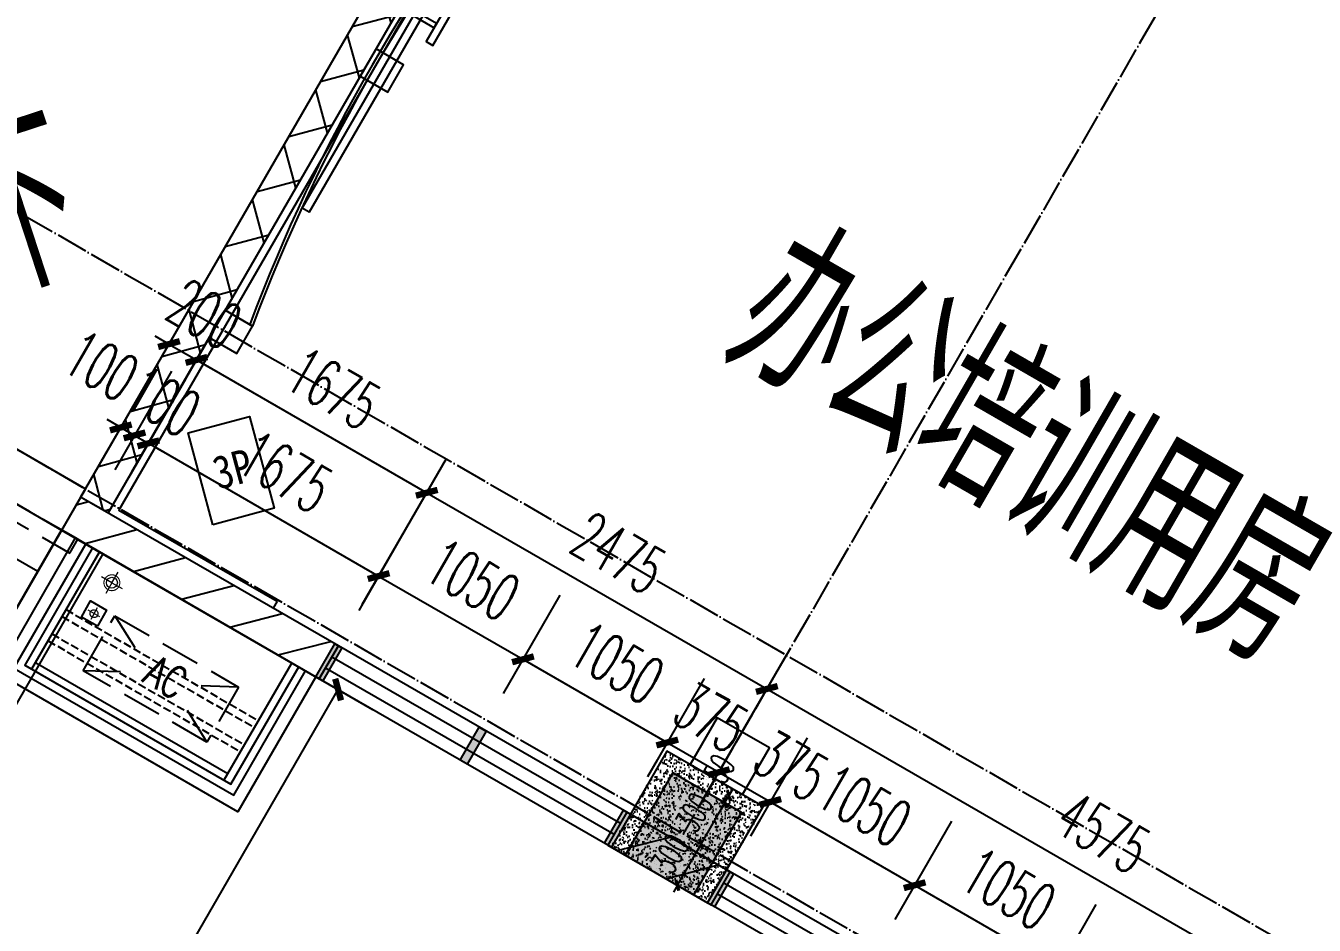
# Model space of a CAD drawing. Header units: millimetres. Extents: x 216654360 to 218309126, y 218099985 to 219647706.
# Drawn here: x 217930812 to 217938932, y 218939301 to 218944972 of the extents above; entities that cross this region are included whole.
import ezdxf

# ---------------------------------------------------------------- set-up
doc = ezdxf.new("R2010")
doc.units = ezdxf.units.MM
doc.header["$LTSCALE"] = 1000
for name, pattern in [('02-博雅楼平面图（V8）$0$DASH', [0.35, 0.25, -0.1]), ('DASH', [0.35, 0.25, -0.1]), ('DOTE', [2.4200000000000004, 2, -0.2, 0.02, -0.2])]:
    doc.linetypes.add(name, pattern=pattern)
doc.layers.add('02-博雅楼平面图（V8）$0$A-FLOR-OVHD', color=173, linetype='02-博雅楼平面图（V8）$0$DASH', lineweight=9)
doc.layers.add('p-排水管', color=20, linetype='Continuous', lineweight=5)
for name, color, linetype in [('A-ANNO-DIMS', 3, 'Continuous'), ('A-ANNO-DOTE', 1, 'DOTE'), ('A-ANNO-IDEN', 3, 'Continuous'), ('A-ANNO-TXT', 7, 'Continuous'), ('A-COLU', 2, 'Continuous'), ('A-COLU-CONC', 2, 'Continuous'), ('A-FLOR', 91, 'Continuous'), ('A-FLOR-SPCL', 245, 'Continuous'), ('A-FLOR-STRS', 51, 'Continuous'), ('A-FURN', 45, 'Continuous'), ('A-WALL', 2, 'Continuous'), ('A-WALL-PATT', 252, 'Continuous'), ('A-WIND', 161, 'Continuous'), ('F-辅助线', 192, 'Continuous'), ('KTIAO', 21, 'Continuous'), ('PUB_HATCH', 8, 'Continuous'), ('WINDOW', 4, 'Continuous'), ('现状植物', 3, 'Continuous'), ('看线', 142, 'Continuous'), ('空调', 30, 'Continuous')]:
    doc.layers.add(name, color=color, linetype=linetype)
doc.styles.add('_TCH_DIM_T3', font='SIMPLEX.shx', dxfattribs={"width": 0.5647058823529413, "bigfont": 'GBCBIG.shx'})
doc.styles.add('A_DIM', font='SIMPLEX', dxfattribs={"width": 0.7, "bigfont": 'HZ'})
doc.styles.add('A_TIT', font='STFANGSO.TTF', dxfattribs={"width": 0.85})
doc.styles.add('HZTXT', font='TXT', dxfattribs={"bigfont": 'HZTXT'})
doc.dimstyles.new('_TCH_ARCH&&100', dxfattribs={"dimtxt": 297.5, "dimasz": 100, "dimexe": 250, "dimexo": 300, "dimgap": 126.25, "dimtad": 1, "dimdec": 0, "dimzin": 0, "dimdsep": 46, "dimtxsty": '_TCH_DIM_T3', "dimblk": 'ARCHTICK', "dimcen": 0.09, "dimclrt": 7, "dimazin": 2, "dimtfac": 1, "dimtdec": 0, "dimtix": 1, "dimtmove": 2, "dimatfit": 3, "dimfxl": 100, "dimtolj": 1, "dimtzin": 0, "dimarcsym": 0})
doc.dimstyles.new('_TCH_ARCH&&50', dxfattribs={"dimtxt": 157.5, "dimasz": 50, "dimexe": 125, "dimexo": 150, "dimgap": 58.75, "dimtad": 1, "dimdec": 0, "dimzin": 0, "dimdsep": 46, "dimtxsty": '_TCH_DIM_T3', "dimblk": 'ARCHTICK', "dimcen": 0.09, "dimclrt": 7, "dimazin": 2, "dimtfac": 1, "dimtdec": 0, "dimtix": 1, "dimtmove": 2, "dimatfit": 3, "dimfxl": 1, "dimtolj": 1, "dimtzin": 0, "dimarcsym": 0})
pattern_1 = [(45, (0, 179.51135), (-176.776766007315, 176.776766007315), [])]

# ---------------------------------------------------------------- blocks, each defined once
blk = doc.blocks.new('A$C5EDE6A0B')
at = {"layer": 'A-FURN', "color": 251}
for points in [[(0, -400.0000000036089), (0, 0), (400, 0), (399.9999999990687, -400.0000000037398)], [(399.9999999990687, -400.0000000038563), (399.9999999990687, -2.328306436538696e-10), (799.9999999990687, -2.473825588822365e-10), (799.9999999990687, -400.0000000039727)], [(799.9999999990687, -400.0000000039727), (799.9999999990396, -4.656612873077393e-10), (1199.99999999904, -4.802132025361061e-10), (1199.999999999069, -400.0000000042055)], [(1199.999999999069, -400.0000000043219), (1199.999999999069, -6.984919309616089e-10), (1599.999999999069, -7.130438461899757e-10), (1599.99999999904, -400.0000000044092)], [(1599.99999999904, -400.0000000045402), (1599.99999999904, -9.313225746154785e-10), (1999.99999999904, -9.458744898438454e-10), (1999.999999999069, -400.0000000046712)], [(1999.999999999069, -400.0000000046712), (1999.99999999904, -1.178705133497715e-09), (2399.999999999069, -1.178705133497715e-09), (2399.999999998137, -400.000000004904)], [(2399.999999998108, -400.0000000050059), (2399.999999998108, -1.396983861923218e-09), (2799.999999998137, -1.411535777151585e-09), (2799.999999998137, -400.0000000051223)], [(2799.999999998137, -400.0000000052532), (2799.999999998137, -1.644366420805454e-09), (3199.999999998137, -1.658918336033821e-09), (3199.999999998137, -400.0000000053551)], [(3199.999999998137, -400.0000000053551), (3199.999999998108, -1.862645149230957e-09), (3599.999999998137, -1.877197064459324e-09), (3599.999999997206, -400.0000000056025)], [(3599.999999997206, -400.0000000057189), (3599.999999997206, -2.110027708113194e-09), (3999.999999997206, -2.110027708113194e-09), (3999.999999997206, -400.0000000058353)], [(3999.999999997206, -400.0000000058353), (3999.999999997177, -2.342858351767063e-09), (4399.999999997206, -2.342858351767063e-09), (4399.999999997206, -400.0000000060681)], [(4399.999999997206, -400.0000000061846), (4399.999999997206, -2.561137080192566e-09), (4799.999999997206, -2.575688995420933e-09), (4799.999999997206, -400.0000000062864)]]:
    blk.add_lwpolyline(points, close=True, dxfattribs=at)
blk = doc.blocks.new('erhyu')
at = {"layer": 'PUB_HATCH'}
h = blk.add_hatch(dxfattribs=at)
h.set_pattern_fill('多孔材料', color=256, scale=100, style=0)
h.set_pattern_definition([(45, (200, 0), (-200.0002033111466, 200.0002033111467), []), (135, (200, 0), (-200.0002033111467, -200.0002033111466), [])])
h.paths.add_polyline_path([(4937796.550412927, -191755.9127568345), (4937596.550412921, -191555.9127568832), (4937596.550412932, -198596.0313949609), (4937796.550412932, -198596.0313949609)])
at = {"layer": 'A-FURN', "color": 251}
blk.add_line((4937795.942921146, -197120.0489974519), (4937995.942917927, -197120.0885127245), dxfattribs=at)
for points in [[(4938096.654191745, -193520.1083406116), (4938046.65419278, -193520.0984618606), (4938046.357827862, -195020.0984326726), (4938096.357826768, -195020.1083114534)], [(4937895.903405503, -194320.0489934004), (4937945.903405503, -194320.0489934004), (4937945.903405503, -196320.0489934004), (4937895.903405503, -196320.0489934004)], [(4938046.377585604, -194920.0984346244), (4938046.383512818, -194890.0984352696), (4937796.383517371, -194890.0490411859), (4937796.377590126, -194920.0490404817)], [(4937796.318770506, -195217.7543741374), (4937796.279255205, -195417.7543700847), (4937996.279251332, -195417.7938853875), (4937996.318766632, -195217.7938894103)], [(4937795.942921146, -197120.0489974519), (4937795.903405844, -197320.0489933998), (4937995.90340197, -197320.0885087015), (4937995.942917272, -197120.0885127247)], [(4938404.765554539, -198330.9245249795), (4937980.501485826, -197906.6604562671), (4938263.344198301, -197623.817743793), (4938687.608267014, -198048.0818125055)]]:
    blk.add_lwpolyline(points, close=True, dxfattribs=at)
for radius, start, end in [(10897.37174121828, 170.4811375720541, 189.4962217498478), (10877.37174121828, 170.463492991211, 189.5138664403531)]:
    blk.add_arc((4948723.703251525, -195322.2080362383), radius, start, end, dxfattribs=at)
at = {"layer": 'A-WALL'}
for p, q in [((4937596.550412921, -191555.9127568832), (4937596.550412932, -198596.0313949609)), ((4937796.550412927, -191755.9127568345), (4937796.550412932, -198596.0313949609)), ((4937796.550412932, -198596.0313949609), (4937596.550412932, -198596.0313949609))]:
    blk.add_line(p, q, dxfattribs=at)
at = {"layer": 'A-WALL', "color": 6}
blk.add_line((4938996.542612281, -198546.0313949609), (4938996.542612281, -198596.0313949609), dxfattribs=at)
blk.add_lwpolyline([(4937871.550412737, -191805.9127570521), (4937846.550412934, -191805.9127570512), (4937846.550412935, -198546.0313949606), (4938996.542612281, -198546.0313949609)], dxfattribs=at)
at = {"linetype": 'Continuous', "rotation": 180}
for p in [(4945596.550412833, -191485.9127568838), (4945996.550412833, -191485.9127568838)]:
    blk.add_blockref('A$C5EDE6A0B', p, dxfattribs=at)
at = {"layer": 'A-ANNO-TXT', "linetype": 'Continuous', "style": 'A_DIM', "width": 0.7}
blk.add_text('办公培训用房', height=1000, dxfattribs=at).set_placement((4940626.177075195, -195830.9127529929))
at = {"layer": 'A-ANNO-TXT', "style": 'A_TIT', "width": 0.85}
blk.add_text('3P', height=209.3023255813954, rotation=45, dxfattribs=at).set_placement((4938326.265142797, -198122.9391004024))
blk = doc.blocks.new('A$C112dd22f')
for p, q in [((-55292.17277889885, 7074.516095905579), (-52193.04886773787, 7001.349256337053)), ((-55299.25346938614, 6774.599667842078), (-52200.12955821492, 6701.432828273348)), ((-55306.33415986039, 6474.683239778693), (-52207.21024869382, 6401.516400210079)), ((-55313.41485033836, 6174.766811715104), (-52214.29093917552, 6101.599972146636)), ((-55320.49554082379, 5874.850383651632), (-52221.37162965257, 5801.683544083251)), ((-55327.57623130362, 5574.933955588276), (-52228.45232013147, 5501.767116019706))]:
    blk.add_line(p, q)
for points in [[(-55335.45387396403, 5241.261066253777), (-55635.37030202989, 5248.341756732974), (-55568.48690537177, 8081.318213232429), (-55268.57047730591, 8074.23752275329)], [(-55292.17277890071, 7074.516095908082), (-52193.04886773415, 7001.349256354457), (-52236.32996279933, 5168.094226700472), (-55335.45387396403, 5241.261066253719)], [(-51936.40102256555, 5161.013240821034), (-52236.31745062675, 5168.093931300187), (-52199.65681200661, 6701.302995625752), (-51899.74038394075, 6694.222305146526)]]:
    blk.add_lwpolyline(points, close=True)
at = {"layer": 'A-ANNO-IDEN', "linetype": 'Continuous'}
blk.add_lwpolyline([(-53650.50697528664, 7801.847023026363, 0, 0, 0), (-53737.59202460665, 6003.957358705084, 0, 240.0000000000001, 0), (-53694.04943981274, 6902.903432343244, 0, 0, 0)], format="xyseb", dxfattribs=at)
at = {"layer": 'A-ANNO-TXT', "color": 7, "linetype": 'Continuous', "style": 'A_DIM', "width": 0.7}
blk.add_text('下', height=1050, rotation=46.77152977804486, dxfattribs=at).set_placement((-53252.73716764794, 7756.900795034533))
blk = doc.blocks.new('A$Cbd128c3d')
at = {"layer": 'A-COLU'}
h = blk.add_hatch(color=256, dxfattribs=at)
h.dxf.hatch_style = 1
h.paths.add_polyline_path([(3599.999999999942, -240), (4099.999999999942, -240), (4099.999999999942, -840), (3599.999999999942, -840)])
blk.add_lwpolyline([(3599.999999999942, -240), (4099.999999999942, -240), (4099.999999999942, -840), (3599.999999999942, -840)], close=True, dxfattribs=at)
blk = doc.blocks.new('124sty')
at = {"layer": 'A-COLU-CONC'}
h = blk.add_hatch(dxfattribs=at)
h.set_pattern_fill('混凝土', scale=10, angle=270)
h.set_pattern_definition([(320, (0, 0), (-6.275213498259524, -71.72601826007535), [7.5, -82.5]), (265, (0, 0), (75.21921337000119, 13.87513336129999), [6, -66]), (10.45139999999996, (-0.5229340000000011, -5.977168000000001), (68.94395420609534, -57.85093817140217), [6.374019000000001, -70.1142112]), (316.1842, (20, -3.673940397442059e-15), (-16.55190143290183, -106.7241048625644), [11.25, -123.75]), (6.635599999999986, (18.6206693, -8.893674500000003), (97.41178709004416, -93.46627055487035), [9.561028799999997, -105.1713]), (261.1842, (20, -3.673940397442059e-15), (97.41186009253245, -93.46619451336274), [9, -99]), (291, (15, -10), (-40.2618890665339, -59.69070521184616), [7.5, -82.5]), (236, (15, -10), (72.5150045046853, -24.33153319215819), [6, -66]), (341.4514, (11.6448394, -14.9742233), (32.25304967099522, -84.02226285814899), [6.374019000000001, -70.1142112]), (307.5, (0, 0), (33.28938538313115, -1.215985531729073), [0, -65.19999999999999, 0, -67, 0, -66.25]), (277.5, (0, 0), (39.44117118823602, -26.30695374421487), [0, -38.2, 0, -63.7, 0, -25.25]), (237.5, (4.096443543147897e-15, 22.3), (-2.255487173437985, -53.3822436172409), [0, -25, 0, -78, 0, -103.5]), (227.5, (5.933413741868926e-15, 32.3), (10.01049823323176, -58.31861693423862), [0, -32.49999999999999, 0, -51.79999999999999, 0, -73.49999999999999])])
h.paths.add_polyline_path([(6511336.331908299, 87627.17725494933), (6512036.335814555, 87627.17725494933), (6512036.337767684, 86927.17725491381), (6511336.333861427, 86927.17725491381)])
at = {"layer": 'A-COLU-CONC', "color": 7}
for points in [[(6511336.331908299, 87627.17725494933), (6512036.335814555, 87627.17725494933), (6512036.337767684, 86927.17725491381), (6511336.333861427, 86927.17725491381)], [(6511436.333861427, 87627.17725494933), (6511936.333861427, 87627.17725494933), (6511936.333861427, 87027.17725494933), (6511436.333861427, 87027.17725494933)], [(6511436.333861427, 87627.17725494933), (6511936.337767684, 87627.17725494933), (6511936.337767684, 87027.17725491381), (6511436.333861427, 87027.17725491381)]]:
    blk.add_lwpolyline(points, close=True, dxfattribs=at)
blk.add_blockref('A$Cbd128c3d', (6507836.337767684, 87867.17725491441))
blk = doc.blocks.new('2929sk')
at = {"layer": 'A-ANNO-DOTE', "ltscale": 0.1}
for p, q in [((-16719.25256192591, -79972.76195832115), (-76058.12968132086, -79972.76195832127)), ((-32908.41759934928, -98506.28522877552), (-32908.41759934928, -79972.76195832115)), ((-16719.25256192591, -81272.76195832115), (-77371.81503087282, -81272.76195832127))]:
    blk.add_line(p, q, dxfattribs=at)
at = {"layer": 'A-COLU-CONC', "color": 7, "xscale": -1, "rotation": 359.9999557338585}
blk.add_blockref('124sty', (6478777.852698295, -167304.9706177683), dxfattribs=at)
blk = doc.blocks.new('$WINLIB2D$00000001')
at = {"color": 0}
for points in [[(-0.4999999999999964, 0.5000000000000142), (-0.4999999999999964, -0.4999999999999858)], [(-0.4999999999999964, 0.5000000000000142), (0.5000000000000036, 0.5000000000000142)], [(0.5000000000000036, -0.4999999999999858), (0.5000000000000036, 0.5000000000000142)], [(0.5000000000000036, 0.1666666666666714), (-0.4999999999999964, 0.1666666666666714)], [(0.5000000000000036, -0.1666666666666572), (-0.4999999999999964, -0.1666666666666572)], [(-0.4999999999999964, -0.4999999999999858), (0.5000000000000036, -0.4999999999999858)]]:
    blk.add_lwpolyline(points, dxfattribs=at)
blk = doc.blocks.new('yrtggerr')
at = {"layer": 'PUB_HATCH'}
h = blk.add_hatch(dxfattribs=at)
h.set_pattern_fill('普通砖', color=256, scale=100, style=0)
h.set_pattern_definition(pattern_1)
h.paths.add_polyline_path([(6075395.844556849, 26491.52238957305), (6077270.852357483, 26491.52238957327), (6077270.852357483, 26731.52238957298), (6075395.844556849, 26731.52238957305)])
h = blk.add_hatch(dxfattribs=at)
h.set_pattern_fill('普通砖', color=256, scale=100, style=0)
h.set_pattern_definition(pattern_1)
h.paths.add_polyline_path([(6080120.844539706, 26731.52238957298), (6079370.852357483, 26731.52238957298), (6079370.852357483, 26491.52238957327), (6080120.844539706, 26491.52238957327)])
at = {"layer": 'A-WALL'}
for p, q in [((6077270.852357483, 26731.52238957298), (6075395.844556849, 26731.52238957305)), ((6075395.844556849, 26731.52238957305), (6075395.844556849, 26491.52238957305)), ((6077270.852357483, 26491.52238957327), (6077270.852357483, 26731.52238957298)), ((6080120.844539706, 26731.52238957298), (6079370.852357483, 26731.52238957298)), ((6079370.852357483, 26731.52238957298), (6079370.852357483, 26491.52238957327)), ((6080120.844539706, 26491.52238957327), (6080120.844539706, 26731.52238957298)), ((6075395.844556849, 26491.52238957305), (6077270.852357483, 26491.52238957327)), ((6079370.852357483, 26491.52238957327), (6080120.844539706, 26491.52238957327))]:
    blk.add_line(p, q, dxfattribs=at)
at = {"layer": 'A-WIND', "xscale": 2100, "yscale": -240, "zscale": 2100, "rotation": 180}
for p in [(6078320.852357483, 26611.52238957305), (6081170.844539714, 26611.52238957305)]:
    blk.add_blockref('$WINLIB2D$00000001', p, dxfattribs=at)
blk = doc.blocks.new('13afrt5y')
h = blk.add_hatch(color=251)
h.dxf.hatch_style = 1
h.paths.add_polyline_path([(6076795.844556821, 26731.64101954136), (6076845.844556821, 26731.64101954136), (6076845.844556821, 26491.64101954136), (6076795.844556821, 26491.64101954136)])
at = {"layer": 'WINDOW'}
blk.add_lwpolyline([(6076795.844556821, 26731.64101954136), (6076845.844556821, 26731.64101954136), (6076845.844556821, 26491.64101954136), (6076795.844556821, 26491.64101954136)], close=True, dxfattribs=at)
blk = doc.blocks.new('424e523234')
at = {"layer": 'KTIAO', "linetype": 'DASH'}
for p, q in [((89815.48802393419, -4159702.882344385), (90024.17250895745, -4159814.180736397)), ((90715.48802393419, -4159702.882344385), (90507.55753390177, -4159813.778605735)), ((90024.17250895745, -4159991.583952372), (89815.48802393419, -4160102.882344385)), ((90507.55753390177, -4159991.986083034), (90715.48802393419, -4160102.882344385))]:
    blk.add_line(p, q, dxfattribs=at)
blk.add_lwpolyline([(89815.48802393419, -4159702.882344385), (90715.48802393419, -4159702.882344385), (90715.48802393419, -4160102.882344385), (89815.48802393419, -4160102.882344385)], close=True, dxfattribs=at)
at = {"layer": '空调', "color": 7, "style": 'HZTXT', "width": 0.75}
blk.add_text('AC', height=198, dxfattribs=at).set_placement((90162.89897440618, -4159976.550303085))
blk = doc.blocks.new('uh24h')
at = {"layer": 'F-辅助线'}
blk.add_lwpolyline([(0, 0), (350, 0), (350, 350), (0, 350)], close=True, dxfattribs=at)
at = {"layer": 'p-排水管'}
blk.add_lwpolyline([(100, 175, 0.9999999999999999), (250, 175, 0.9999999999999999), (100, 175, 1)], format="xyb", dxfattribs=at)
for points in [[(175, 300), (175, 50)], [(50, 175), (300, 175)]]:
    blk.add_lwpolyline(points, dxfattribs=at)
blk = doc.blocks.new('A$C1B26468D')
at = {"layer": 'p-排水管'}
for points in [[(0, 0), (-116.224467145279, 0)], [(0, 0), (0, 112.052467869129)], [(0, 0), (116.224467145279, 0)], [(0, 0), (0, -112.052467869129)]]:
    blk.add_lwpolyline(points, dxfattribs=at)
at = {"layer": 'p-排水管', "color": 1, "ltscale": 0.4, "const_width": 10}
blk.add_lwpolyline([(-75, 0, 2.414213562373095), (0, 75, 0.4142135623730951)], format="xyb", close=True, dxfattribs=at)
at = {"layer": 'p-排水管'}
blk.add_circle((0, 0), 51.71389266569167, dxfattribs=at)
blk = doc.blocks.new('123saa')
at = {"layer": '看线', "ltscale": 0.4, "xscale": 0.6666666666666666, "yscale": 0.6666666666666666, "zscale": 0.6666666666666666}
blk.add_blockref('A$C1B26468D', (6115536.425730522, -199015.8200859936), dxfattribs=at)
blk = doc.blocks.new('ferwrgegwre')
at = {"layer": 'A-FLOR'}
blk.add_lwpolyline([(-19955.9357854221, -352003.6080736953), (-19955.93578542303, -352986.7750859644), (-21705.93578542303, -352986.1834913929), (-21705.9357854221, -352003.0164791238)], close=True, dxfattribs=at)
blk.add_lwpolyline([(-21630.59765125066, -352003.0428735195), (-21630.89773764834, -352908.2141034976), (-20031.062173618, -352908.7444881091), (-20030.7074172385, -352003.5776210351)], dxfattribs=at)
at = {"layer": 'A-FLOR', "color": 40, "true_color": 0xf8d731}
for points in [[(-21580.59765323251, -352003.0537938323), (-21580.93838994205, -352857.7842317438), (-20081.09017896187, -352858.2910792042), (-20080.70741492976, -352003.56585032)], [(-21530.59781441372, -352003.4581124672), (-21530.93838994205, -352857.7842317438)], [(-20131.4307544902, -352003.5004648821), (-20131.09017896187, -352857.8265841587)], [(-21530.93838994205, -352807.7842317438), (-20131.09034485184, -352807.4104523276)]]:
    blk.add_lwpolyline(points, dxfattribs=at)
at = {"layer": 'A-FLOR', "color": 40, "linetype": 'DASH', "ltscale": 0.2, "true_color": 0xf8d731}
for points in [[(-21531.05659374595, -352423.7759026148), (-20131.20854865573, -352423.4021231987)], [(-21531.03666133992, -352473.7758986418), (-20131.18861624971, -352473.4021192256)], [(-21530.95832234807, -352600.160281003), (-20131.11027725786, -352599.7865015868)], [(-21530.93838994205, -352650.16027703), (-20131.09034485184, -352649.7864976138)]]:
    blk.add_lwpolyline(points, dxfattribs=at)
at = {"layer": 'A-ANNO-TXT', "xscale": -0.3333333333333333, "yscale": 0.3333333333333333, "zscale": 0.3333333333333333}
blk.add_blockref('uh24h', (-21307.32412851416, -352415.6105987627), dxfattribs=at)
at = {"layer": 'A-WALL-PATT', "rotation": 90}
blk.add_blockref('123saa', (-220381.4775478421, -6467668.702995951), dxfattribs=at)
at = {"layer": '空调'}
blk.add_blockref('424e523234', (-111060.7700849939, 3807399.845932714), dxfattribs=at)
blk = doc.blocks.new('_ArchTick')
at = {"color": 0, "linetype": 'ByBlock', "const_width": 0.4}
blk.add_lwpolyline([(-0.5, -0.5), (0.5, 0.5)], dxfattribs=at)
blk = doc.blocks.new('*D558')
at = {"layer": 'A-ANNO-DIMS', "color": 0, "lineweight": -2, "transparency": 16777216}
for p, q in [((6075395.558916616, 27705.01532350417), (6075395.731323676, 26988.4439020605)), ((6075495.537335938, 27705.03937830854), (6075495.709742998, 26988.46795686486)), ((6075395.671173686, 27238.44389482446), (6075295.671176581, 27238.41983482847)), ((6075395.671173686, 27238.44389482446), (6075495.649593008, 27238.46794962882)), ((6075495.649593008, 27238.46794962882), (6075595.649590113, 27238.49200962481))]:
    blk.add_line(p, q, dxfattribs=at)
at = {"layer": 'Defpoints', "color": 0, "transparency": 16777216}
for p in [(6075395.486736628, 28005.01531482092), (6075495.46515595, 28005.03936962529), (6075495.649593008, 27238.46794962882)]:
    blk.add_point(p, dxfattribs=at)
at = {"layer": 'A-ANNO-DIMS', "color": 0, "lineweight": -2, "transparency": 16777216, "xscale": 100, "yscale": 100, "zscale": 100}
for p, rotation in [((6075395.671173686, 27238.44389482446), 0.01378536238257233), ((6075495.649593008, 27238.46794962882), 180.0137853623826)]:
    blk.add_blockref('_ArchTick', p, dxfattribs=dict(at, rotation=rotation))
at = {"layer": 'A-ANNO-DIMS', "color": 7, "transparency": 16777216, "insert": (6075095.605017381, 27513.37170687685), "char_height": 297.5, "attachment_point": 5, "rotation": 0.013785362382557358, "style": '_TCH_DIM_T3'}
blk.add_mtext('\\A1;100', dxfattribs=at)
blk = doc.blocks.new('*D559')
at = {"layer": 'A-ANNO-DIMS', "color": 0, "lineweight": -2, "transparency": 16777216}
for p, q in [((6075495.537335938, 27705.03937830854), (6075495.709742998, 26988.46795686486)), ((6075595.917884658, 27705.06352986523), (6075596.090291718, 26988.49210842156)), ((6075495.649593008, 27238.46794962882), (6075395.649595902, 27238.44388963284)), ((6075495.649593008, 27238.46794962882), (6075596.030141728, 27238.49210118551)), ((6075596.030141728, 27238.49210118551), (6075696.030138833, 27238.5161611815))]:
    blk.add_line(p, q, dxfattribs=at)
at = {"layer": 'Defpoints', "color": 0, "transparency": 16777216}
for p in [(6075495.46515595, 28005.03936962529), (6075595.84570467, 28005.06352118198), (6075596.030141728, 27238.49210118551)]:
    blk.add_point(p, dxfattribs=at)
at = {"layer": 'A-ANNO-DIMS', "color": 0, "lineweight": -2, "transparency": 16777216, "xscale": 100, "yscale": 100, "zscale": 100}
for p, rotation in [((6075495.649593008, 27238.46794962882), 0.01378536238433092), ((6075596.030141728, 27238.49210118551), 180.0137853623843)]:
    blk.add_blockref('_ArchTick', p, dxfattribs=dict(at, rotation=rotation))
at = {"layer": 'A-ANNO-DIMS', "color": 7, "transparency": 16777216, "insert": (6075545.773702378, 27513.48001744752), "char_height": 297.5, "attachment_point": 5, "rotation": 0.013785362384338473, "style": '_TCH_DIM_T3'}
blk.add_mtext('\\A1;100', dxfattribs=at)
blk = doc.blocks.new('*D560')
at = {"layer": 'A-ANNO-DIMS', "color": 0, "lineweight": -2, "transparency": 16777216}
for p, q in [((6075595.917884657, 27705.06352986523), (6075596.090291718, 26988.49210842156)), ((6077271.130347721, 27705.46658592825), (6077271.302754782, 26988.89516448457)), ((6075596.030141728, 27238.49210118551), (6077271.242604792, 27238.89515724853))]:
    blk.add_line(p, q, dxfattribs=at)
at = {"layer": 'Defpoints', "color": 0, "transparency": 16777216}
for p in [(6075595.845704669, 28005.06352118198), (6077271.058167733, 28005.466577245), (6077271.242604792, 27238.89515724853)]:
    blk.add_point(p, dxfattribs=at)
at = {"layer": 'A-ANNO-DIMS', "color": 0, "lineweight": -2, "transparency": 16777216, "xscale": 100, "yscale": 100, "zscale": 100}
for p, rotation in [((6075596.030141728, 27238.49210118551), 180.0137853623833), ((6077271.242604792, 27238.89515724853), 0.01378536238330797)]:
    blk.add_blockref('_ArchTick', p, dxfattribs=dict(at, rotation=rotation))
at = {"layer": 'A-ANNO-DIMS', "color": 7, "transparency": 16777216, "insert": (6076433.570208271, 27513.69362125738), "char_height": 297.5, "attachment_point": 5, "rotation": 0.013785362383307966, "style": '_TCH_DIM_T3'}
blk.add_mtext('\\A1;1675', dxfattribs=at)
blk = doc.blocks.new('*D561')
at = {"layer": 'A-ANNO-DIMS', "color": 0, "lineweight": -2, "transparency": 16777216}
for p, q in [((6077271.130347721, 27705.46658592825), (6077271.302754781, 26988.89516448457)), ((6078321.13028694, 27705.71921587878), (6078321.302694, 26989.1477944351)), ((6077271.242604792, 27238.89515724853), (6078321.242544011, 27239.14778719906))]:
    blk.add_line(p, q, dxfattribs=at)
at = {"layer": 'Defpoints', "color": 0, "transparency": 16777216}
for p in [(6077271.058167733, 28005.466577245), (6078321.058106952, 28005.71920719553), (6078321.242544011, 27239.14778719906)]:
    blk.add_point(p, dxfattribs=at)
at = {"layer": 'A-ANNO-DIMS', "color": 0, "lineweight": -2, "transparency": 16777216, "xscale": 100, "yscale": 100, "zscale": 100}
for p, rotation in [((6077271.242604792, 27238.89515724853), 180.0137853623834), ((6078321.242544011, 27239.14778719906), 0.01378536238338431)]:
    blk.add_blockref('_ArchTick', p, dxfattribs=dict(at, rotation=rotation))
at = {"layer": 'A-ANNO-DIMS', "color": 7, "transparency": 16777216, "insert": (6077796.176409413, 27514.02146426415), "char_height": 297.5, "attachment_point": 5, "rotation": 0.013785362383384302, "style": '_TCH_DIM_T3'}
blk.add_mtext('\\A1;1050', dxfattribs=at)
blk = doc.blocks.new('*D562')
at = {"layer": 'A-ANNO-DIMS', "color": 0, "lineweight": -2, "transparency": 16777216}
for p, q in [((6078321.13028694, 27705.71921587878), (6078321.302694001, 26989.14779443511)), ((6079370.924543288, 27705.97179634202), (6079371.096950348, 26989.40037489834)), ((6078321.242544011, 27239.14778719906), (6079371.036800358, 27239.4003676623))]:
    blk.add_line(p, q, dxfattribs=at)
at = {"layer": 'Defpoints', "color": 0, "transparency": 16777216}
for p in [(6078321.058106952, 28005.71920719553), (6079370.8523633, 28005.97178765876), (6079371.036800358, 27239.4003676623)]:
    blk.add_point(p, dxfattribs=at)
at = {"layer": 'A-ANNO-DIMS', "color": 0, "lineweight": -2, "transparency": 16777216, "xscale": 100, "yscale": 100, "zscale": 100}
for p, rotation in [((6078321.242544011, 27239.14778719906), 180.0137853623832), ((6079371.036800358, 27239.4003676623), 0.01378536238323164)]:
    blk.add_blockref('_ArchTick', p, dxfattribs=dict(at, rotation=rotation))
at = {"layer": 'A-ANNO-DIMS', "color": 7, "transparency": 16777216, "insert": (6078846.073507195, 27514.27406947104), "char_height": 297.5, "attachment_point": 5, "rotation": 0.013785362383231638, "style": '_TCH_DIM_T3'}
blk.add_mtext('\\A1;1050', dxfattribs=at)
blk = doc.blocks.new('*D563')
at = {"layer": 'A-ANNO-DIMS', "color": 0, "lineweight": -2, "transparency": 16777216}
for p, q in [((6080120.862406023, 27705.68974343239), (6080120.904999066, 26989.35978359784)), ((6081170.862402311, 27705.75217652617), (6081170.904995354, 26989.42221669162)), ((6080120.890134044, 27239.3597831559), (6081170.890130332, 27239.42221624968))]:
    blk.add_line(p, q, dxfattribs=at)
at = {"layer": 'Defpoints', "color": 0, "transparency": 16777216}
for p in [(6080120.844567996, 28005.68974290206), (6081170.844564283, 28005.75217599584), (6081170.890130332, 27239.42221624968)]:
    blk.add_point(p, dxfattribs=at)
at = {"layer": 'A-ANNO-DIMS', "color": 0, "lineweight": -2, "transparency": 16777216, "xscale": 100, "yscale": 100, "zscale": 100}
for p, rotation in [((6080120.890134044, 27239.3597831559), 180.0034068121754), ((6081170.890130332, 27239.42221624968), 0.003406812175356913)]:
    blk.add_blockref('_ArchTick', p, dxfattribs=dict(at, rotation=rotation))
at = {"layer": 'A-ANNO-DIMS', "color": 7, "transparency": 16777216, "insert": (6080645.873780662, 27514.39099921666), "char_height": 297.5, "attachment_point": 5, "rotation": 0.003406812175356912, "style": '_TCH_DIM_T3'}
blk.add_mtext('\\A1;1050', dxfattribs=at)
blk = doc.blocks.new('*D564')
at = {"layer": 'A-ANNO-DIMS', "color": 0, "lineweight": -2, "transparency": 16777216}
for p, q in [((6081170.862402311, 27705.75217652617), (6081170.904995354, 26989.42221669162)), ((6082220.862398599, 27705.81460961996), (6082220.904991643, 26989.48464978541)), ((6081170.890130332, 27239.42221624968), (6082220.89012662, 27239.48464934347))]:
    blk.add_line(p, q, dxfattribs=at)
at = {"layer": 'Defpoints', "color": 0, "transparency": 16777216}
for p in [(6081170.844564283, 28005.75217599584), (6082220.844560572, 28005.81460908963), (6082220.89012662, 27239.48464934347)]:
    blk.add_point(p, dxfattribs=at)
at = {"layer": 'A-ANNO-DIMS', "color": 0, "lineweight": -2, "transparency": 16777216, "xscale": 100, "yscale": 100, "zscale": 100}
for p, rotation in [((6081170.890130332, 27239.42221624968), 180.0034068121755), ((6082220.89012662, 27239.48464934347), 0.003406812175547745)]:
    blk.add_blockref('_ArchTick', p, dxfattribs=dict(at, rotation=rotation))
at = {"layer": 'A-ANNO-DIMS', "color": 7, "transparency": 16777216, "insert": (6081695.873776951, 27514.45343231045), "char_height": 297.5, "attachment_point": 5, "rotation": 0.003406812175547745, "style": '_TCH_DIM_T3'}
blk.add_mtext('\\A1;1050', dxfattribs=at)
blk = doc.blocks.new('*D565')
at = {"layer": 'A-ANNO-DIMS', "color": 0, "lineweight": -2, "transparency": 16777216}
for p, q in [((6082220.862398599, 27705.81460961995), (6082220.904991643, 26989.4846497854)), ((6083270.862394886, 27705.87704271374), (6083270.904987929, 26989.54708287918)), ((6082220.89012662, 27239.48464934346), (6083270.890122907, 27239.54708243725))]:
    blk.add_line(p, q, dxfattribs=at)
at = {"layer": 'Defpoints', "color": 0, "transparency": 16777216}
for p in [(6082220.844560572, 28005.81460908963), (6083270.844556859, 28005.87704218341), (6083270.890122907, 27239.54708243725)]:
    blk.add_point(p, dxfattribs=at)
at = {"layer": 'A-ANNO-DIMS', "color": 0, "lineweight": -2, "transparency": 16777216, "xscale": 100, "yscale": 100, "zscale": 100}
for p, rotation in [((6082220.89012662, 27239.48464934346), 180.0034068121754), ((6083270.890122907, 27239.54708243725), 0.003406812175356913)]:
    blk.add_blockref('_ArchTick', p, dxfattribs=dict(at, rotation=rotation))
at = {"layer": 'A-ANNO-DIMS', "color": 7, "transparency": 16777216, "insert": (6082745.873773239, 27514.51586540422), "char_height": 297.5, "attachment_point": 5, "rotation": 0.003406812175356912, "style": '_TCH_DIM_T3'}
blk.add_mtext('\\A1;1050', dxfattribs=at)
blk = doc.blocks.new('*D600')
at = {"layer": 'A-ANNO-DIMS', "color": 0, "lineweight": -2, "transparency": 16777216}
for p, q in [((6079745.849351643, 27031.68156121266), (6079745.850527418, 28095.41565952147)), ((6084320.911277239, 27031.67650426734), (6084320.912453014, 28095.41060257616)), ((6079745.850251086, 27845.41565952163), (6084320.912176683, 27845.41060257631))]:
    blk.add_line(p, q, dxfattribs=at)
at = {"layer": 'Defpoints', "color": 0, "transparency": 16777216}
for p in [(6084320.912176683, 27845.41060257631), (6079745.849020044, 26731.68156121284), (6084320.910945641, 26731.67650426753)]:
    blk.add_point(p, dxfattribs=at)
at = {"layer": 'A-ANNO-DIMS', "color": 0, "lineweight": -2, "transparency": 16777216, "xscale": 100, "yscale": 100, "zscale": 100}
for p, rotation in [((6079745.850251086, 27845.41565952163), 179.9999366693548), ((6084320.912176683, 27845.41060257631), 359.9999366693548)]:
    blk.add_blockref('_ArchTick', p, dxfattribs=dict(at, rotation=rotation))
at = {"layer": 'A-ANNO-DIMS', "color": 7, "transparency": 16777216, "insert": (6082033.38151785, 28120.4131310488), "char_height": 297.5, "attachment_point": 5, "rotation": 359.9999366693548, "style": '_TCH_DIM_T3'}
blk.add_mtext('\\A1;4575', dxfattribs=at)
blk = doc.blocks.new('*D601')
at = {"layer": 'A-ANNO-DIMS', "color": 0, "lineweight": -2, "transparency": 16777216}
for p, q in [((6077271.314426209, 27031.68429638608), (6077271.315601984, 28095.4183946949)), ((6079745.849351643, 27031.68156121266), (6079745.850527418, 28095.41565952148)), ((6077271.315325652, 27845.41839469505), (6079745.850251086, 27845.41565952163))]:
    blk.add_line(p, q, dxfattribs=at)
at = {"layer": 'Defpoints', "color": 0, "transparency": 16777216}
for p in [(6079745.850251086, 27845.41565952163), (6077271.314094611, 26731.68429638626), (6079745.849020044, 26731.68156121284)]:
    blk.add_point(p, dxfattribs=at)
at = {"layer": 'A-ANNO-DIMS', "color": 0, "lineweight": -2, "transparency": 16777216, "xscale": 100, "yscale": 100, "zscale": 100}
for p, rotation in [((6077271.315325652, 27845.41839469505), 179.9999366693548), ((6079745.850251086, 27845.41565952163), 359.9999366693548)]:
    blk.add_blockref('_ArchTick', p, dxfattribs=dict(at, rotation=rotation))
at = {"layer": 'A-ANNO-DIMS', "color": 7, "transparency": 16777216, "insert": (6078508.583092334, 28120.41702710817), "char_height": 297.5, "attachment_point": 5, "rotation": 359.9999366693548, "style": '_TCH_DIM_T3'}
blk.add_mtext('\\A1;2475', dxfattribs=at)
blk = doc.blocks.new('*D602')
at = {"layer": 'A-ANNO-DIMS', "color": 0, "lineweight": -2, "transparency": 16777216}
for p, q in [((6075595.850875294, 27031.68614832332), (6075595.852051069, 28095.42024663214)), ((6077271.314426209, 27031.68429638608), (6077271.315601984, 28095.4183946949)), ((6075595.851774737, 27845.42024663229), (6077271.315325652, 27845.41839469505))]:
    blk.add_line(p, q, dxfattribs=at)
at = {"layer": 'Defpoints', "color": 0, "transparency": 16777216}
for p in [(6077271.315325652, 27845.41839469505), (6075595.850543696, 26731.6861483235), (6077271.314094611, 26731.68429638627)]:
    blk.add_point(p, dxfattribs=at)
at = {"layer": 'A-ANNO-DIMS', "color": 0, "lineweight": -2, "transparency": 16777216, "xscale": 100, "yscale": 100, "zscale": 100}
for p, rotation in [((6075595.851774737, 27845.42024663229), 179.9999366693548), ((6077271.315325652, 27845.41839469505), 359.9999366693548)]:
    blk.add_blockref('_ArchTick', p, dxfattribs=dict(at, rotation=rotation))
at = {"layer": 'A-ANNO-DIMS', "color": 7, "transparency": 16777216, "insert": (6076433.58385416, 28120.41932066351), "char_height": 297.5, "attachment_point": 5, "rotation": 359.9999366693548, "style": '_TCH_DIM_T3'}
blk.add_mtext('\\A1;1675', dxfattribs=at)
blk = doc.blocks.new('*D603')
at = {"layer": 'A-ANNO-DIMS', "color": 0, "lineweight": -2, "transparency": 16777216}
for p, q in [((6075395.850302327, 27031.68636938961), (6075395.851478103, 28095.42046769843)), ((6075595.850875294, 27031.68614832332), (6075595.852051069, 28095.42024663214)), ((6075395.851201771, 27845.42046769858), (6075295.851201771, 27845.42057823141)), ((6075395.851201771, 27845.42046769858), (6075595.851774737, 27845.42024663229)), ((6075595.851774737, 27845.42024663229), (6075695.851774737, 27845.42013609946))]:
    blk.add_line(p, q, dxfattribs=at)
at = {"layer": 'Defpoints', "color": 0, "transparency": 16777216}
for p in [(6075595.851774737, 27845.42024663229), (6075395.849970729, 26731.68636938979), (6075595.850543696, 26731.6861483235)]:
    blk.add_point(p, dxfattribs=at)
at = {"layer": 'A-ANNO-DIMS', "color": 0, "lineweight": -2, "transparency": 16777216, "xscale": 100, "yscale": 100, "zscale": 100}
for p, rotation in [((6075395.851201771, 27845.42046769858), 359.9999366693545), ((6075595.851774737, 27845.42024663229), 179.9999366693545)]:
    blk.add_blockref('_ArchTick', p, dxfattribs=dict(at, rotation=rotation))
at = {"layer": 'A-ANNO-DIMS', "color": 7, "transparency": 16777216, "insert": (6075495.851792219, 28120.42035716527), "char_height": 297.5, "attachment_point": 5, "rotation": 359.9999366693545, "style": '_TCH_DIM_T3'}
blk.add_mtext('\\A1;200', dxfattribs=at)
blk = doc.blocks.new('*D619')
at = {"layer": 'A-ANNO-DIMS', "color": 0, "lineweight": -2, "transparency": 16777216}
for p, q in [((6079371.00556196, 27239.38717341211), (6079745.902041719, 27239.40946479023)), ((6079371.01314478, 27111.85926993939), (6079371.020426982, 26989.38717385405)), ((6079745.909624539, 27111.88156131751), (6079745.916906741, 26989.40946523217))]:
    blk.add_line(p, q, dxfattribs=at)
at = {"layer": 'Defpoints', "color": 0, "transparency": 16777216}
for p in [(6079370.995306754, 27411.85926940907), (6079745.891786513, 27411.88156078719), (6079745.902041719, 27239.40946479023)]:
    blk.add_point(p, dxfattribs=at)
at = {"layer": 'A-ANNO-DIMS', "color": 0, "lineweight": -2, "transparency": 16777216, "xscale": 100, "yscale": 100, "zscale": 100}
for p, rotation in [((6079371.00556196, 27239.38717341211), 180.0034068121558), ((6079745.902041719, 27239.40946479023), 0.003406812155764695)]:
    blk.add_blockref('_ArchTick', p, dxfattribs=dict(at, rotation=rotation))
at = {"layer": 'A-ANNO-DIMS', "color": 7, "transparency": 16777216, "insert": (6079531.316295122, 27514.36838353784), "char_height": 297.5, "attachment_point": 5, "rotation": 0.003406812155764694, "style": '_TCH_DIM_T3'}
blk.add_mtext('\\A1;375', dxfattribs=at)
blk = doc.blocks.new('*D620')
at = {"layer": 'A-ANNO-DIMS', "color": 0, "lineweight": -2, "transparency": 16777216}
for p, q in [((6079745.902041719, 27239.40946479024), (6080120.890129765, 27239.4317616154)), ((6079745.909624539, 27111.88156131751), (6079745.916906741, 26989.40946523218)), ((6080120.897712585, 27111.90385814267), (6080120.904994787, 26989.43176205733))]:
    blk.add_line(p, q, dxfattribs=at)
at = {"layer": 'Defpoints', "color": 0, "transparency": 16777216}
for p in [(6079745.891786513, 27411.88156078719), (6080120.879874558, 27411.90385761235), (6080120.890129765, 27239.4317616154)]:
    blk.add_point(p, dxfattribs=at)
at = {"layer": 'A-ANNO-DIMS', "color": 0, "lineweight": -2, "transparency": 16777216, "xscale": 100, "yscale": 100, "zscale": 100}
for p, rotation in [((6079745.902041719, 27239.40946479024), 180.0034068121557), ((6080120.890129765, 27239.4317616154), 0.003406812155726528)]:
    blk.add_blockref('_ArchTick', p, dxfattribs=dict(at, rotation=rotation))
at = {"layer": 'A-ANNO-DIMS', "color": 7, "transparency": 16777216, "insert": (6080120.874460128, 27502.96377153581), "char_height": 297.5, "attachment_point": 5, "rotation": 0.003406812155726528, "style": '_TCH_DIM_T3'}
blk.add_mtext('\\A1;375', dxfattribs=at)
blk = doc.blocks.new('*D299')
at = {"layer": 'A-ANNO-DIMS', "color": 0, "lineweight": -2, "transparency": 16777216}
for p, q in [((6079875.995225294, 26791.64101953135), (6079875.995225294, 26841.64101953135)), ((6079875.995225294, 26491.64101953173), (6079875.995225294, 26791.64101953135)), ((6080007.55000644, 26791.64101953135), (6080000.995225294, 26791.64101953135)), ((6079875.995225294, 26491.64101953173), (6079875.995225294, 26441.64101953173)), ((6080007.55000644, 26491.64101953173), (6080000.995225294, 26491.64101953173))]:
    blk.add_line(p, q, dxfattribs=at)
at = {"layer": 'Defpoints', "color": 0, "transparency": 16777216}
for p in [(6079857.55000644, 26791.64101953135), (6079875.995225294, 26791.64101953135), (6079857.55000644, 26491.64101953173)]:
    blk.add_point(p, dxfattribs=at)
at = {"layer": 'A-ANNO-DIMS', "color": 0, "lineweight": -2, "transparency": 16777216, "xscale": 50, "yscale": 50, "zscale": 50}
for p, rotation in [((6079875.995225294, 26791.64101953135), 270), ((6079875.995225294, 26491.64101953173), 90)]:
    blk.add_blockref('_ArchTick', p, dxfattribs=dict(at, rotation=rotation))
at = {"layer": 'A-ANNO-DIMS', "color": 7, "transparency": 16777216, "insert": (6079738.495225294, 26641.64101953252), "char_height": 157.5, "attachment_point": 5, "rotation": 90, "style": '_TCH_DIM_T3'}
blk.add_mtext('\\A1;300', dxfattribs=at)
blk = doc.blocks.new('*D300')
at = {"layer": 'A-ANNO-DIMS', "color": 0, "lineweight": -2, "transparency": 16777216}
for p, q in [((6079875.995225294, 27091.64101953173), (6079875.995225294, 27141.64101953173)), ((6079875.995225294, 26791.64101953135), (6079875.995225294, 27091.64101953173)), ((6080007.55000644, 27091.64101953173), (6080000.995225294, 27091.64101953173)), ((6079875.995225294, 26791.64101953135), (6079875.995225294, 26741.64101953135)), ((6080007.55000644, 26791.64101953135), (6080000.995225294, 26791.64101953135))]:
    blk.add_line(p, q, dxfattribs=at)
at = {"layer": 'Defpoints', "color": 0, "transparency": 16777216}
for p in [(6079857.55000644, 27091.64101953173), (6079875.995225294, 27091.64101953173), (6079857.55000644, 26791.64101953135)]:
    blk.add_point(p, dxfattribs=at)
at = {"layer": 'A-ANNO-DIMS', "color": 0, "lineweight": -2, "transparency": 16777216, "xscale": 50, "yscale": 50, "zscale": 50}
for p, rotation in [((6079875.995225294, 27091.64101953173), 270), ((6079875.995225294, 26791.64101953135), 90)]:
    blk.add_blockref('_ArchTick', p, dxfattribs=dict(at, rotation=rotation))
at = {"layer": 'A-ANNO-DIMS', "color": 7, "transparency": 16777216, "insert": (6079738.495225294, 26941.64101953252), "char_height": 157.5, "attachment_point": 5, "rotation": 90, "style": '_TCH_DIM_T3'}
blk.add_mtext('\\A1;300', dxfattribs=at)
blk = doc.blocks.new('*D301')
at = {"layer": 'A-ANNO-DIMS', "color": 0, "lineweight": -2, "transparency": 16777216}
for p, q in [((6079875.995225294, 27141.69961328479), (6079875.995225294, 27191.69961328479)), ((6079875.995225294, 27091.64101953173), (6079875.995225294, 27141.69961328479)), ((6080007.55000644, 27141.69961328479), (6080000.995225294, 27141.69961328479)), ((6079875.995225294, 27091.64101953173), (6079875.995225294, 27041.64101953173)), ((6080007.55000644, 27091.64101953173), (6080000.995225294, 27091.64101953173))]:
    blk.add_line(p, q, dxfattribs=at)
at = {"layer": 'Defpoints', "color": 0, "transparency": 16777216}
for p in [(6079857.55000644, 27141.69961328479), (6079875.995225294, 27141.69961328479), (6079857.55000644, 27091.64101953173)]:
    blk.add_point(p, dxfattribs=at)
at = {"layer": 'A-ANNO-DIMS', "color": 0, "lineweight": -2, "transparency": 16777216, "xscale": 50, "yscale": 50, "zscale": 50}
for p, rotation in [((6079875.995225294, 27141.69961328479), 270), ((6079875.995225294, 27091.64101953173), 90)]:
    blk.add_blockref('_ArchTick', p, dxfattribs=dict(at, rotation=rotation))
at = {"layer": 'A-ANNO-DIMS', "color": 7, "transparency": 16777216, "insert": (6079738.495225294, 27259.69961328479), "char_height": 157.5, "attachment_point": 5, "rotation": 90, "style": '_TCH_DIM_T3'}
blk.add_mtext('\\A1;50', dxfattribs=at)
blk = doc.blocks.new('*D524')
at = {"layer": 'A-ANNO-DIMS', "color": 0, "lineweight": -2, "transparency": 16777216}
for p, q in [((6076947.600444924, 26491.64101954136), (6077657.697119292, 26491.64101954136)), ((6077407.697119292, 21241.63768764748), (6077407.697119292, 26491.64101954136)), ((6076947.600444924, 21241.63768764748), (6077657.697119292, 21241.63768764748))]:
    blk.add_line(p, q, dxfattribs=at)
at = {"layer": 'Defpoints', "color": 0, "transparency": 16777216}
for p in [(6076647.600444924, 26491.64101954136), (6077407.697119292, 26491.64101954136), (6076647.600444924, 21241.63768764748)]:
    blk.add_point(p, dxfattribs=at)
at = {"layer": 'A-ANNO-DIMS', "color": 0, "lineweight": -2, "transparency": 16777216, "xscale": 100, "yscale": 100, "zscale": 100}
for p, rotation in [((6077407.697119292, 26491.64101954136), 90), ((6077407.697119292, 21241.63768764748), 270)]:
    blk.add_blockref('_ArchTick', p, dxfattribs=dict(at, rotation=rotation))
at = {"layer": 'A-ANNO-DIMS', "color": 7, "transparency": 16777216, "insert": (6077132.697119292, 23866.6393535954), "char_height": 297.5, "attachment_point": 5, "rotation": 90, "style": '_TCH_DIM_T3'}
blk.add_mtext('\\A1;5250', dxfattribs=at)
blk = doc.blocks.new('div111')
blk.add_blockref('ferwrgegwre', (6097201.780342272, 378494.6574987865))
at = {"layer": 'WINDOW'}
for p in [(450.1476240716875, -1.131751236185664), (1500.213721509092, -1.107675336417742), (2550.00780066289, -0.1186299683176912), (3300.000000038184, -0.2375501473725308)]:
    blk.add_blockref('13afrt5y', p, dxfattribs=at)
at = {"layer": 'A-ANNO-DIMS'}
for p1, p2, distance, picture, middle in [((6075395.849970729, 26731.68636938979), (6075595.850543696, 26731.6861483235), 1113.7340983094693, '*D603', (6075495.851792219, 28120.42035716527)), ((6075595.850543696, 26731.6861483235), (6077271.31409461, 26731.68429638626), 1113.7340983094728, '*D602', (6076433.58385416, 28120.41932066351)), ((6077271.31409461, 26731.68429638626), (6079745.849020044, 26731.68156121284), 1113.7340983094693, '*D601', (6078508.583092334, 28120.41702710817)), ((6079745.849020044, 26731.68156121284), (6084320.910945641, 26731.67650426753), 1113.734098309462, '*D600', (6082033.38151785, 28120.4131310488)), ((6075495.46515595, 28005.03936962529), (6075595.845704669, 28005.06352118198), -766.5714421842424, '*D559', (6075545.773702378, 27513.48001744752)), ((6075595.845704669, 28005.06352118198), (6077271.058167733, 28005.466577245), -766.5714421842424, '*D560', (6076433.570208271, 27513.69362125738)), ((6077271.058167733, 28005.466577245), (6078321.058106951, 28005.71920719553), -766.5714421842428, '*D561', (6077796.176409413, 27514.02146426415)), ((6078321.058106951, 28005.71920719553), (6079370.852363299, 28005.97178765876), -766.5714421842356, '*D562', (6078846.073507195, 27514.27406947104)), ((6080120.844567996, 28005.68974290206), (6081170.844564283, 28005.75217599584), -766.3299611008399, '*D563', (6080645.873780662, 27514.39099921666)), ((6081170.844564283, 28005.75217599584), (6082220.844560572, 28005.81460908963), -766.3299611008398, '*D564', (6081695.873776951, 27514.45343231045)), ((6082220.844560572, 28005.81460908963), (6083270.844556859, 28005.87704218341), -766.3299611008399, '*D565', (6082745.873773239, 27514.51586540422))]:
    dim = blk.add_aligned_dim(p1=p1, p2=p2, distance=distance, dimstyle='_TCH_ARCH&&100', dxfattribs=at)
    dim.commit()
    dim.dimension.update_dxf_attribs({"geometry": picture, "text_midpoint": middle})
for base, p1, p2, angle, picture, middle in [((6075495.649593008, 27238.46794962882), (6075395.486736628, 28005.01531482092), (6075495.46515595, 28005.03936962529), 0.013785362382554943, '*D558', (6075095.605017381, 27513.37170687685)), ((6079745.902041719, 27239.40946479023), (6079370.995306753, 27411.85926940906), (6079745.891786513, 27411.88156078718), 0.0034068121557640665, '*D619', (6079531.316295122, 27514.36838353784)), ((6080120.890129765, 27239.4317616154), (6079745.891786513, 27411.88156078718), (6080120.879874558, 27411.90385761234), 0.0034068121557234124, '*D620', (6080120.874460128, 27502.96377153581))]:
    dim = blk.add_linear_dim(base=base, p1=p1, p2=p2, angle=angle, dimstyle='_TCH_ARCH&&100', dxfattribs=at)
    dim.commit()
    dim.dimension.update_dxf_attribs({"geometry": picture, "text_midpoint": middle, "dimtype": 129})
blk = doc.blocks.new('A$C04836B57')
at = {"layer": '02-博雅楼平面图（V8）$0$A-FLOR-OVHD'}
blk.add_lwpolyline([(-93581.77438150346, -45081.47972745206), (-90482.26201960444, -45081.47972745206), (-90482.26201960444, -32991.0149296163), (-93581.77438150346, -32991.0149296163)], close=True, dxfattribs=at)
at = {"layer": 'A-FURN', "color": 251}
blk.add_lwpolyline([(-85933.26201991085, -32291.0149292461), (-85933.26201991085, -31951.0149292759), (-86313.26201991085, -31951.0149292759), (-86313.26201991085, -32291.0149292759), (-85933.26201991085, -32291.0149292461)], close=True, dxfattribs=at)
at = {"layer": 'A-WALL-PATT', "linetype": 'DASH'}
blk.add_lwpolyline([(-93366.35277243331, -33091.01492961045), (-90366.35277243331, -33091.01492961045), (-90366.35277243331, -32991.01492961045), (-93366.35277243331, -32991.01492961045)], close=True, dxfattribs=at)
at = {"color": 2}
blk.add_blockref('erhyu', (-5028079.81243252, 165844.8978267413), dxfattribs=at)
blk.add_blockref('yrtggerr', (-6165879.106576437, -59482.65594915766))
at = {"layer": 'A-FLOR'}
blk.add_blockref('div111', (-6165879.106576437, -59482.65594915766), dxfattribs=at)
at = {"layer": 'A-FLOR-SPCL', "rotation": 180}
blk.add_blockref('2929sk', (-119041.6796189575, -112663.7768879475), dxfattribs=at)
at = {"layer": 'A-FLOR-STRS', "rotation": 1.35243785492766}
blk.add_blockref('A$C112dd22f', (-38139.5047756806, -38458.53771757204), dxfattribs=at)
at = {"layer": 'A-ANNO-DIMS', "color": 4}
dim = blk.add_linear_dim(base=(-86003.11135114357, -32340.95633587288), p1=(-86021.55656999722, -32391.01492962593), p2=(-86021.55656999722, -32340.95633587288), angle=90, dimstyle='_TCH_ARCH&&50', dxfattribs=at)
dim.commit()
dim.dimension.update_dxf_attribs({"geometry": '*D301', "text_midpoint": (-86140.61135114357, -32222.95633587288), "dimtype": 129, "insert": (-6165879.106576437, -59482.65594915766)})
for p1, p2, picture, middle in [((-86021.55656999722, -32691.01492962632), (-86021.55656999722, -32391.01492962593), '*D300', (-86140.61135114357, -32541.01492962515)), ((-86021.55656999722, -32991.01492962593), (-86021.55656999722, -32691.01492962632), '*D299', (-86140.61135114357, -32841.01492962515))]:
    dim = blk.add_aligned_dim(p1=p1, p2=p2, distance=-18.445218853652477, dimstyle='_TCH_ARCH&&50', dxfattribs=at)
    dim.commit()
    dim.dimension.update_dxf_attribs({"geometry": picture, "text_midpoint": middle, "insert": (-6165879.106576437, -59482.65594915766)})
at = {"layer": 'A-ANNO-DIMS'}
dim = blk.add_aligned_dim(p1=(-89231.50613151304, -38241.01826151018), p2=(-89231.50613151304, -32991.0149296163), distance=-760.0966743677855, dimstyle='_TCH_ARCH&&100', dxfattribs=at)
dim.commit()
dim.dimension.update_dxf_attribs({"geometry": '*D524', "text_midpoint": (-88746.40945714526, -35616.01659556227), "insert": (-6165879.106576437, -59482.65594915766)})

msp = doc.modelspace()

# ---------------------------------------------------------------- block references
at = {"layer": '现状植物', "rotation": 330.0099772030858}
msp.add_blockref('A$C04836B57', (218025897.187641, 218925138.5110827), dxfattribs=at)

doc.saveas('drawing.dxf')
